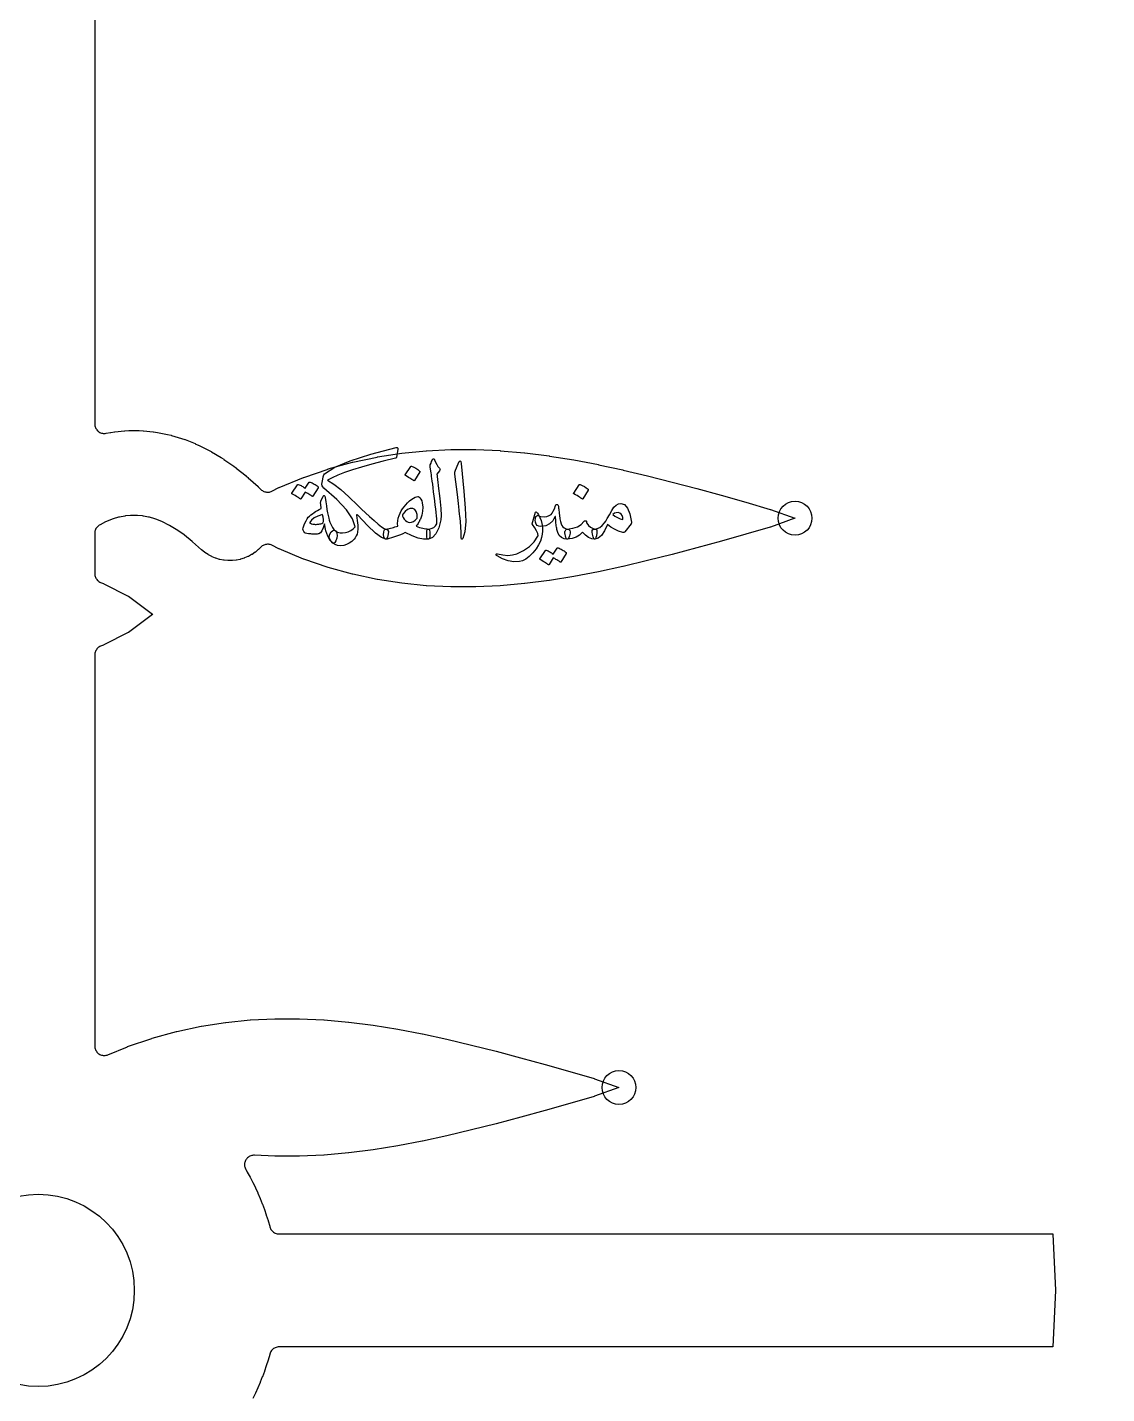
# Model space of a CAD drawing. Header units: millimetres. Extents: x -74 to 74, y -74 to 74.
# Drawn here: x -0.29 to 28.07, y -2.71 to 33.18 of the extents above; entities that cross this region are included whole.
import ezdxf

# ---------------------------------------------------------------- set-up
doc = ezdxf.new("R2010")
doc.units = ezdxf.units.MM
for name, color, linetype in [('CUT_INNER', 6, 'Continuous'), ('ENGRAVE', 7, 'Continuous'), ('TEXT', 5, 'Continuous')]:
    doc.layers.add(name, color=color, linetype=linetype)

msp = doc.modelspace()

# ---------------------------------------------------------------- linework, layer by layer
at = {"layer": 'CUT_INNER'}
msp.add_lwpolyline([(1.485, 35.1107), (1.485, 22.7638), (1.4862, 22.7392), (1.4898, 22.715), (1.4958, 22.6912), (1.504, 22.6681), (1.5145, 22.6459), (1.5272, 22.6248), (1.5418, 22.6051), (1.5583, 22.5869), (1.5765, 22.5705), (1.5962, 22.5558), (1.6172, 22.5432), (1.6394, 22.5327), (1.6625, 22.5245), (1.6863, 22.5185), (1.7106, 22.5149), (1.7351, 22.5138), (1.7596, 22.515), (1.7839, 22.5186), (1.899, 22.5415), (1.905, 22.5426), (2.0063, 22.5577), (2.0124, 22.5585), (2.2712, 22.5843), (2.2774, 22.5848), (2.3818, 22.59), (2.388, 22.5901), (2.6468, 22.5901), (2.653, 22.59), (2.7574, 22.5848), (2.7636, 22.5843), (3.0224, 22.5585), (3.0285, 22.5577), (3.1298, 22.5426), (3.1358, 22.5415), (3.395, 22.4898), (3.4007, 22.4886), (3.4964, 22.4647), (3.5021, 22.4632), (3.7616, 22.3855), (3.7669, 22.3838), (3.8551, 22.3531), (3.8603, 22.3511), (4.1203, 22.2473), (4.1251, 22.2453), (4.2047, 22.2096), (4.2094, 22.2074), (4.4699, 22.0775), (4.4742, 22.0752), (4.5448, 22.0365), (4.549, 22.0341), (4.81, 21.8779), (4.8138, 21.8755), (4.8757, 21.8354), (4.8794, 21.833), (5.1409, 21.6503), (5.1442, 21.648), (5.198, 21.6077), (5.2012, 21.6053), (5.4632, 21.3961), (5.466, 21.3938), (5.5126, 21.3544), (5.5153, 21.352), (5.7767, 21.1173), (5.7811, 21.1131), (5.8515, 21.0434), (5.8694, 21.0273), (5.8887, 21.013), (5.9093, 21.0006), (5.931, 20.9903), (5.9536, 20.9821), (5.9769, 20.9761), (6.0007, 20.9724), (6.0247, 20.971), (6.0487, 20.9719), (6.0725, 20.9751), (6.0959, 20.9805), (6.1187, 20.9882), (6.1406, 20.998), (6.3218, 21.09), (6.3306, 21.094), (6.9681, 21.3578), (6.9756, 21.3606), (7.6139, 21.5779), (7.621, 21.5801), (8.2596, 21.7557), (8.2666, 21.7574), (8.9053, 21.8942), (8.9122, 21.8955), (9.551, 21.9952), (9.5578, 21.9961), (10.1968, 22.0607), (10.2033, 22.0611), (10.8426, 22.0922), (10.8488, 22.0924), (11.4885, 22.0919), (11.4942, 22.0917), (12.1344, 22.0618), (12.1396, 22.0614), (12.7803, 22.0042), (12.785, 22.0037), (13.4262, 21.9219), (13.4304, 21.9213), (14.0722, 21.8175), (14.0757, 21.8169), (14.7181, 21.694), (14.7211, 21.6934), (15.3641, 21.5542), (15.3664, 21.5537), (16.01, 21.4012), (16.0118, 21.4008), (16.6559, 21.2378), (16.6572, 21.2374), (17.3012, 21.0667), (17.947, 20.8898), (18.5929, 20.708), (18.5942, 20.7076), (19.2356, 20.5197), (19.2427, 20.5173), (19.8788, 20.2887), (19.884, 20.2866), (19.8788, 20.2844), (19.2427, 20.0558), (19.2356, 20.0535), (18.5942, 19.8656), (18.5929, 19.8652), (17.9487, 19.6839), (17.3032, 19.507), (16.6572, 19.3357), (16.6559, 19.3354), (16.0118, 19.1724), (16.01, 19.172), (15.3664, 19.0195), (15.3641, 19.019), (14.7211, 18.8798), (14.7181, 18.8792), (14.0757, 18.7563), (14.0722, 18.7556), (13.4304, 18.6518), (13.4262, 18.6512), (12.785, 18.5694), (12.7803, 18.5689), (12.1396, 18.5118), (12.1344, 18.5114), (11.4942, 18.4814), (11.4885, 18.4813), (10.8488, 18.4808), (10.8426, 18.4809), (10.2033, 18.512), (10.1968, 18.5125), (9.5578, 18.5771), (9.551, 18.5779), (8.9122, 18.6777), (8.9053, 18.679), (8.2666, 18.8157), (8.2596, 18.8174), (7.621, 18.9931), (7.6139, 18.9953), (6.9756, 19.2125), (6.9681, 19.2154), (6.3306, 19.4791), (6.3218, 19.4832), (6.1403, 19.5753), (6.1182, 19.5852), (6.0952, 19.5929), (6.0716, 19.5984), (6.0476, 19.6015), (6.0234, 19.6024), (5.9992, 19.6008), (5.9753, 19.597), (5.9519, 19.5908), (5.9292, 19.5824), (5.9074, 19.5719), (5.8867, 19.5593), (5.8674, 19.5447), (5.8495, 19.5283), (5.7909, 19.4692), (5.7818, 19.4609), (5.7071, 19.399), (5.6973, 19.3916), (5.6169, 19.3374), (5.6064, 19.331), (5.521, 19.2849), (5.51, 19.2796), (5.4205, 19.2421), (5.409, 19.2379), (5.3163, 19.2093), (5.3044, 19.2062), (5.2093, 19.1869), (5.1972, 19.185), (5.1007, 19.1751), (5.0885, 19.1744), (4.9914, 19.174), (4.9792, 19.1745), (4.8826, 19.1836), (4.8705, 19.1853), (4.7752, 19.2038), (4.7633, 19.2067), (4.6703, 19.2345), (4.6588, 19.2385), (4.569, 19.2753), (4.5579, 19.2804), (4.4721, 19.3258), (4.4615, 19.332), (4.3806, 19.3856), (4.3707, 19.3928), (4.2931, 19.456), (4.2884, 19.46), (4.0552, 19.6694), (4.0441, 19.6788), (3.8441, 19.8384), (3.8313, 19.848), (3.6414, 19.9806), (3.6267, 19.9901), (3.4477, 20.0973), (3.4309, 20.1065), (3.2634, 20.1901), (3.2444, 20.1986), (3.0884, 20.2608), (3.0674, 20.2681), (2.9219, 20.3117), (2.8991, 20.3174), (2.7622, 20.3447), (2.7381, 20.3483), (2.6069, 20.3614), (2.582, 20.3626), (2.4528, 20.3626), (2.428, 20.3614), (2.2967, 20.3483), (2.2726, 20.3447), (2.1357, 20.3174), (2.1129, 20.3117), (1.9674, 20.2681), (1.9464, 20.2608), (1.7904, 20.1986), (1.7715, 20.1901), (1.6234, 20.1162), (1.6015, 20.1039), (1.5809, 20.0894), (1.5619, 20.0729), (1.5446, 20.0545), (1.5293, 20.0346), (1.516, 20.0132), (1.505, 19.9905), (1.4963, 19.9669), (1.4901, 19.9425), (1.4863, 19.9176), (1.485, 19.8925), (1.485, 18.8317), (1.4862, 18.8072), (1.4898, 18.7829), (1.4958, 18.7591), (1.504, 18.736), (1.5145, 18.7138), (1.5272, 18.6928), (1.5418, 18.6731), (1.5583, 18.6549), (1.5765, 18.6384), (1.5962, 18.6238), (1.6172, 18.6112), (1.6394, 18.6007), (1.7136, 18.57), (1.7224, 18.566), (2.3591, 18.2428), (2.3636, 18.2402), (2.368, 18.2373), (3.0045, 17.7662), (3.0089, 17.7625), (3.0045, 17.7589), (2.368, 17.2878), (2.3636, 17.2848), (2.3591, 17.2823), (1.7224, 16.9591), (1.7136, 16.9551), (1.6394, 16.9244), (1.6172, 16.9139), (1.5962, 16.9013), (1.5765, 16.8867), (1.5583, 16.8702), (1.5418, 16.852), (1.5272, 16.8323), (1.5145, 16.8113), (1.504, 16.7891), (1.4958, 16.766), (1.4898, 16.7422), (1.4862, 16.7179), (1.485, 16.6934), (1.485, 6.421), (1.4862, 6.3965), (1.4898, 6.3722), (1.4958, 6.3484), (1.504, 6.3253), (1.5145, 6.3031), (1.5271, 6.2821), (1.5417, 6.2624), (1.5582, 6.2442), (1.5764, 6.2277), (1.5961, 6.2131), (1.6171, 6.2005), (1.6393, 6.19), (1.6624, 6.1817), (1.6862, 6.1758), (1.7104, 6.1722), (1.7349, 6.171), (1.7594, 6.1722), (1.7837, 6.1758), (1.8075, 6.1817), (1.8306, 6.19), (2.3419, 6.4015), (2.3495, 6.4044), (2.9878, 6.6216), (2.9949, 6.6238), (3.6335, 6.7995), (3.6405, 6.8012), (4.2792, 6.9379), (4.2861, 6.9392), (4.9249, 7.039), (4.9316, 7.0398), (5.5707, 7.1044), (5.5772, 7.1049), (6.2165, 7.1359), (6.2226, 7.1361), (6.8623, 7.1356), (6.8681, 7.1355), (7.5082, 7.1055), (7.5135, 7.1051), (8.1542, 7.048), (8.1589, 7.0475), (8.8001, 6.9656), (8.8042, 6.9651), (9.446, 6.8613), (9.4496, 6.8606), (10.092, 6.7377), (10.0949, 6.7371), (10.7379, 6.5979), (10.7403, 6.5974), (11.3839, 6.4449), (11.3857, 6.4445), (12.0297, 6.2815), (12.0311, 6.2812), (12.6751, 6.1104), (13.3209, 5.9335), (13.9668, 5.7517), (13.968, 5.7513), (14.6094, 5.5634), (14.6166, 5.5611), (15.2527, 5.3325), (15.2578, 5.3303), (15.2527, 5.3282), (14.6166, 5.0996), (14.6094, 5.0972), (13.968, 4.9093), (13.9667, 4.9089), (13.3226, 4.7276), (12.6771, 4.5507), (12.0311, 4.3795), (12.0297, 4.3791), (11.3857, 4.2161), (11.3839, 4.2157), (10.7403, 4.0632), (10.7379, 4.0627), (10.0949, 3.9235), (10.092, 3.9229), (9.4496, 3.8), (9.446, 3.7994), (8.8042, 3.6956), (8.8001, 3.695), (8.1589, 3.6132), (8.1542, 3.6126), (7.5135, 3.5555), (7.5082, 3.5551), (6.8681, 3.5252), (6.8623, 3.525), (6.2226, 3.5245), (6.2165, 3.5247), (5.682, 3.5507), (5.6576, 3.5507), (5.6334, 3.5483), (5.6094, 3.5435), (5.5861, 3.5365), (5.5635, 3.5272), (5.542, 3.5158), (5.5217, 3.5023), (5.5028, 3.4869), (5.4854, 3.4697), (5.4699, 3.4509), (5.4562, 3.4307), (5.4446, 3.4093), (5.4351, 3.3868), (5.4278, 3.3635), (5.4229, 3.3397), (5.4203, 3.3154), (5.4201, 3.291), (5.4222, 3.2667), (5.4267, 3.2428), (5.4336, 3.2194), (5.4426, 3.1967), (5.4539, 3.1751), (5.4906, 3.1121), (5.4921, 3.1095), (5.5653, 2.9764), (5.5667, 2.9737), (5.6367, 2.839), (5.638, 2.8362), (5.7046, 2.6998), (5.7059, 2.697), (5.7692, 2.559), (5.7704, 2.5562), (5.8302, 2.4166), (5.8314, 2.4138), (5.8878, 2.2728), (5.8889, 2.2699), (5.9418, 2.1276), (5.9428, 2.1247), (5.9922, 1.9812), (5.9932, 1.9783), (6.039, 1.8335), (6.0399, 1.8306), (6.0822, 1.6848), (6.083, 1.6818), (6.0858, 1.6713), (6.0935, 1.6472), (6.1035, 1.6241), (6.1158, 1.602), (6.1303, 1.5814), (6.1468, 1.5623), (6.1651, 1.5449), (6.1851, 1.5295), (6.2066, 1.5162), (6.2293, 1.5051), (6.2529, 1.4964), (6.2774, 1.4901), (6.3023, 1.4863), (6.3275, 1.485), (26.6529, 1.485), (26.6586, 1.4847), (26.6591, 1.4791), (26.7315, 0.0061), (26.7315, -0.0061), (26.6591, -1.4791), (26.6586, -1.4847), (26.6529, -1.485), (6.3275, -1.485), (6.3023, -1.4863), (6.2774, -1.4901), (6.2529, -1.4964), (6.2293, -1.5051), (6.2066, -1.5162), (6.1851, -1.5295), (6.1651, -1.5449), (6.1468, -1.5623), (6.1303, -1.5814), (6.1158, -1.602), (6.1035, -1.6241), (6.0935, -1.6472), (6.0858, -1.6713), (6.083, -1.6818), (6.0822, -1.6848), (6.0399, -1.8306), (6.039, -1.8335), (5.9932, -1.9783), (5.9922, -1.9812), (5.9428, -2.1247), (5.9418, -2.1276), (5.8889, -2.2699), (5.8878, -2.2728), (5.8314, -2.4138), (5.8302, -2.4166), (5.7704, -2.5562), (5.7692, -2.559), (5.7059, -2.697), (5.7046, -2.6998), (5.638, -2.8362)], dxfattribs=at)
msp.add_circle((0, 0), 2.525, dxfattribs=at)
at = {"layer": 'ENGRAVE'}
for centre, radius in [((0, 21.2174), 48.9785), ((19.8848, 20.2866), 0.4455), ((15.2587, 5.3303), 0.4455)]:
    msp.add_circle(centre, radius, dxfattribs=at)
at = {"layer": 'TEXT'}
for points in [[(9.4127, 22.1472), (9.421, 22.1466), (9.4282, 22.145), (9.4343, 22.1422), (9.4393, 22.1383), (9.4454, 22.1311), (9.4489, 22.1213), (9.4499, 22.1089), (9.4482, 22.0939), (9.4157, 21.8898), (9.4129, 21.8804), (9.4075, 21.8728), (9.3996, 21.8671), (9.389, 21.8632), (9.0621, 21.7843), (8.7645, 21.7072), (8.4964, 21.6319), (8.2576, 21.5585), (8.0484, 21.487), (7.869, 21.4173), (7.7193, 21.3494), (7.5994, 21.2834), (7.7658, 21.1812), (7.9544, 21.0372), (8.1652, 20.8514), (8.3981, 20.6238), (8.4946, 20.529), (8.5978, 20.4308), (8.7076, 20.3293), (8.8241, 20.2245), (8.9331, 20.1307), (9.0208, 20.0625), (9.087, 20.0198), (9.1317, 20.0026), (9.1775, 19.9826), (9.1997, 19.9405), (9.1982, 19.8762), (9.1731, 19.7896), (9.1628, 19.7663), (9.1524, 19.7497), (9.142, 19.7397), (9.1317, 19.7364), (9.0224, 19.776), (8.8633, 19.8946), (8.6542, 20.0925), (8.3951, 20.3694), (8.3798, 20.3781), (8.3693, 20.3805), (8.3635, 20.3766), (8.3626, 20.3665), (8.3822, 20.2278), (8.3937, 20.1076), (8.397, 20.0059), (8.3922, 19.9227), (8.3765, 19.8689), (8.3559, 19.82), (8.3306, 19.7758), (8.3005, 19.7364), (8.2389, 19.6752), (8.1726, 19.6277), (8.1014, 19.5939), (8.0254, 19.5737), (7.9402, 19.5652), (7.8649, 19.5722), (7.7997, 19.5948), (7.7444, 19.6329), (7.6869, 19.6941), (7.6534, 19.7534), (7.644, 19.8109), (7.6586, 19.8665), (7.6934, 19.9253), (7.7296, 19.9597), (7.7673, 19.9697), (7.8065, 19.9553), (7.8653, 19.9248), (7.9293, 19.9072), (7.9984, 19.9026), (8.0727, 19.9109), (8.1461, 19.9316), (8.2125, 19.9642), (8.2718, 20.0085), (8.3242, 20.0647), (8.2594, 20.269), (8.1008, 20.5062), (7.8483, 20.7763), (7.5018, 21.0793), (7.4758, 21.1073), (7.4597, 21.1407), (7.4536, 21.1797), (7.4574, 21.2243), (7.4737, 21.3115), (7.49, 21.3781), (7.5063, 21.4239), (7.5225, 21.4491), (7.7943, 21.6245), (8.1984, 21.7989), (8.7349, 21.9721), (9.4038, 22.1442), (9.4052, 22.1443), (9.4064, 22.1446), (9.4074, 22.1451), (9.4083, 22.1457), (9.4091, 22.1463), (9.4101, 22.1468), (9.4113, 22.1471), (9.4127, 22.1472)], [(9.7884, 21.6443), (9.7921, 21.648), (9.7972, 21.6502), (9.8039, 21.651), (9.812, 21.6502), (9.8695, 21.6269), (9.9237, 21.5985), (9.9745, 21.5648), (10.0221, 21.526), (10.0267, 21.5201), (10.0287, 21.5142), (10.0282, 21.5082), (10.025, 21.5023), (9.886, 21.2775), (9.8808, 21.2722), (9.8742, 21.2709), (9.866, 21.2736), (9.8564, 21.2805), (9.8481, 21.2864), (9.835, 21.2953), (9.817, 21.3071), (9.7943, 21.3219), (9.7664, 21.3396), (9.7329, 21.3603), (9.6939, 21.384), (9.6493, 21.4106), (9.6434, 21.4151), (9.6405, 21.4195), (9.6405, 21.4239), (9.6434, 21.4284)], [(10.3001, 21.6887), (10.3201, 21.7369), (10.3356, 21.7752), (10.3467, 21.8035), (10.3534, 21.8218), (10.3585, 21.8334), (10.3652, 21.8418), (10.3733, 21.8468), (10.3829, 21.8484), (10.3938, 21.8466), (10.4029, 21.841), (10.4101, 21.8318), (10.4155, 21.8188), (10.4401, 21.7554), (10.4695, 21.6983), (10.5037, 21.6475), (10.5427, 21.6029), (10.5536, 21.5887), (10.5567, 21.5726), (10.5521, 21.5547), (10.5397, 21.5349), (10.4746, 21.4432), (10.4791, 21.4021), (10.4835, 21.3618), (10.4879, 21.3223), (10.4924, 21.2834), (10.4968, 21.2454), (10.5013, 21.208), (10.5057, 21.1714), (10.5101, 21.1355), (10.551, 20.8035), (10.5759, 20.5439), (10.585, 20.3568), (10.5782, 20.2422), (10.5223, 20.0342), (10.4495, 19.8806), (10.3596, 19.7813), (10.2528, 19.7364), (10.2498, 19.7364), (10.2469, 19.7364), (10.2439, 19.7364), (10.2409, 19.7364), (10.2234, 19.753), (10.2121, 19.7911), (10.2071, 19.8506), (10.2084, 19.9316), (10.2112, 19.9616), (10.2195, 19.9834), (10.2334, 19.9971), (10.2528, 20.0026), (10.3278, 20.0176), (10.3903, 20.0448), (10.4402, 20.0841), (10.4776, 20.1357), (10.4751, 20.1977), (10.4706, 20.2681), (10.464, 20.347), (10.4554, 20.4345), (10.445, 20.5301), (10.4329, 20.6334), (10.4191, 20.7445), (10.4036, 20.8634), (10.3894, 20.9802), (10.3763, 21.0853), (10.3643, 21.1784), (10.3534, 21.2598), (10.3439, 21.3293), (10.3363, 21.387), (10.3306, 21.4328), (10.3267, 21.4668), (10.2972, 21.6354), (10.2962, 21.6521), (10.2964, 21.6665), (10.2977, 21.6787), (10.3001, 21.6887)], [(11.0337, 21.7183), (11.062, 21.773), (11.0847, 21.7922), (11.1019, 21.7759), (11.1136, 21.7242), (11.1816, 20.9995), (11.2221, 20.5547), (11.2311, 20.1993), (11.2088, 19.9335), (11.155, 19.7571), (11.1452, 19.7427), (11.1365, 19.7349), (11.1289, 19.7338), (11.1224, 19.7394), (11.1173, 19.748), (11.1136, 19.7593), (11.1113, 19.7732), (11.1106, 19.7896), (11.1106, 19.9178), (11.1047, 20.0536), (11.0929, 20.1973), (11.0751, 20.3487), (11.0712, 20.3883), (11.0596, 20.4951), (11.0402, 20.6693), (11.013, 20.9107), (10.9479, 21.4461), (10.9464, 21.4746), (10.9479, 21.5009), (10.9524, 21.5249), (10.9597, 21.5467)], [(7.1173, 21.2302), (7.121, 21.2339), (7.1262, 21.2361), (7.1328, 21.2368), (7.1409, 21.2361), (7.1701, 21.2252), (7.1983, 21.2132), (7.2255, 21.2001), (7.2519, 21.1858), (7.2775, 21.1703), (7.3025, 21.1533), (7.327, 21.1348), (7.351, 21.1148), (7.3556, 21.1087), (7.3576, 21.1023), (7.3571, 21.0954), (7.3539, 21.0882), (7.2119, 20.8634), (7.2081, 20.8604), (7.2023, 20.8604), (7.1947, 20.8634), (7.1853, 20.8693), (7.1788, 20.8748), (7.1683, 20.8823), (7.1537, 20.8918), (7.135, 20.9033), (7.1121, 20.9171), (7.0847, 20.9333), (7.0529, 20.9519), (7.0167, 20.9728), (6.9043, 20.7983), (6.8991, 20.793), (6.8925, 20.7917), (6.8843, 20.7944), (6.8747, 20.8013), (6.8664, 20.8072), (6.8533, 20.8161), (6.8353, 20.8279), (6.8126, 20.8427), (6.7847, 20.8604), (6.7512, 20.8811), (6.7122, 20.9048), (6.6677, 20.9314), (6.663, 20.9359), (6.661, 20.9403), (6.6616, 20.9447), (6.6647, 20.9492), (6.8096, 21.1651), (6.8133, 21.1688), (6.8185, 21.171), (6.8252, 21.1718), (6.8333, 21.171), (6.8581, 21.163), (6.8821, 21.1537), (6.9054, 21.143), (6.928, 21.1311), (6.9498, 21.1181), (6.9709, 21.1041), (6.9912, 21.0892), (7.0108, 21.0734)], [(7.8095, 19.9523), (7.8359, 19.9229), (7.8501, 19.8821), (7.8522, 19.8298), (7.842, 19.766), (7.8205, 19.6944), (7.7976, 19.6484), (7.7732, 19.6279), (7.7473, 19.6329), (7.6743, 19.7033), (7.612, 19.8111), (7.5604, 19.9562), (7.5196, 20.1387), (7.4872, 20.0315), (7.4523, 19.9523), (7.4147, 19.9013), (7.3746, 19.8784), (7.3531, 19.8745), (7.3299, 19.8717), (7.305, 19.8701), (7.2785, 19.8695), (7.2505, 19.8697), (7.2212, 19.8702), (7.1906, 19.8712), (7.1587, 19.8725), (7.1025, 19.8778), (7.0581, 19.885), (7.0256, 19.8941), (7.0049, 19.905), (6.9764, 19.9374), (6.959, 19.9693), (6.9527, 20.001), (6.9575, 20.0322), (6.9993, 20.1361), (7.0359, 20.2171), (7.0674, 20.2751), (7.0936, 20.3102), (7.1286, 20.3435), (7.1657, 20.3753), (7.2048, 20.4056), (7.246, 20.4345), (7.2895, 20.462), (7.3358, 20.4885), (7.3849, 20.5138), (7.4367, 20.538), (7.422, 20.6534), (7.419, 20.6772), (7.419, 20.6985), (7.422, 20.7172), (7.4279, 20.7332), (7.49, 20.8664), (7.5029, 20.8828), (7.5151, 20.8819), (7.5266, 20.8636), (7.5373, 20.8279), (7.5547, 20.7143), (7.5713, 20.6101), (7.5872, 20.5154), (7.6024, 20.43), (7.6172, 20.3543), (7.632, 20.2884), (7.6468, 20.2323), (7.6616, 20.186), (7.693, 20.1093), (7.7281, 20.0448), (7.7669, 19.9924), (7.8095, 19.9523)], [(9.9718, 20.8575), (9.976, 20.8574), (9.9799, 20.8571), (9.9834, 20.8567), (9.9866, 20.856), (9.9895, 20.8552), (9.9925, 20.8542), (9.9954, 20.853), (9.9984, 20.8516), (10.0307, 20.8248), (10.0568, 20.7887), (10.0766, 20.7434), (10.0901, 20.6889), (10.1014, 20.5781), (10.0967, 20.4707), (10.0762, 20.3666), (10.0398, 20.2659), (10.0291, 20.2422), (10.0176, 20.2186), (10.0054, 20.1949), (9.9925, 20.1712), (9.9788, 20.1476), (9.9644, 20.1239), (9.9492, 20.1002), (9.9333, 20.0766), (9.9784, 20.0611), (10.0221, 20.0474), (10.0642, 20.0352), (10.1049, 20.0248), (10.1441, 20.0162), (10.1818, 20.0096), (10.218, 20.0051), (10.2528, 20.0026), (10.2661, 19.998), (10.2764, 19.9841), (10.2838, 19.961), (10.2883, 19.9287), (10.2927, 19.8468), (10.2883, 19.7874), (10.275, 19.7506), (10.2528, 19.7364), (10.126, 19.7371), (9.9821, 19.766), (9.8213, 19.8229), (9.6434, 19.908), (9.5837, 19.8799), (9.517, 19.8518), (9.4432, 19.8237), (9.3624, 19.7956), (9.2816, 19.7697), (9.2167, 19.7512), (9.1677, 19.7401), (9.1346, 19.7364), (9.118, 19.7405), (9.1036, 19.7527), (9.0914, 19.773), (9.0814, 19.8015), (9.0776, 19.8177), (9.0751, 19.834), (9.0739, 19.8503), (9.074, 19.8665), (9.075, 19.8828), (9.0766, 19.8991), (9.0787, 19.9154), (9.0814, 19.9316), (9.0903, 19.9616), (9.1021, 19.9834), (9.1169, 19.9971), (9.1346, 20.0026), (9.177, 20.0103), (9.2182, 20.0185), (9.2583, 20.0273), (9.2973, 20.0366), (9.3356, 20.0465), (9.3735, 20.057), (9.411, 20.068), (9.4482, 20.0795), (9.4427, 20.1459), (9.4467, 20.2149), (9.4604, 20.2864), (9.4837, 20.3605), (9.5095, 20.4203), (9.5395, 20.4781), (9.5738, 20.5341), (9.6124, 20.5883), (9.6555, 20.6406), (9.7037, 20.6911), (9.7569, 20.7397), (9.815, 20.7865), (9.8603, 20.8176), (9.9015, 20.8397), (9.9387, 20.853), (9.9718, 20.8575)], [(14.2136, 21.1651), (14.2173, 21.1688), (14.2225, 21.171), (14.2291, 21.1718), (14.2372, 21.171), (14.2947, 21.1477), (14.3489, 21.1193), (14.3997, 21.0856), (14.4473, 21.0468), (14.4519, 21.0409), (14.4539, 21.035), (14.4534, 21.029), (14.4502, 21.0231), (14.3112, 20.7983), (14.306, 20.793), (14.2994, 20.7917), (14.2912, 20.7944), (14.2816, 20.8013), (14.2733, 20.8072), (14.2602, 20.8161), (14.2422, 20.8279), (14.2195, 20.8427), (14.1916, 20.8604), (14.1581, 20.8811), (14.1191, 20.9048), (14.0745, 20.9314), (14.0686, 20.9359), (14.0657, 20.9403), (14.0657, 20.9447), (14.0686, 20.9492)], [(9.8387, 20.5439), (9.7693, 20.5401), (9.7033, 20.5136), (9.6407, 20.4646), (9.5813, 20.3931), (9.5711, 20.3694), (9.5732, 20.3398), (9.5874, 20.3043), (9.6138, 20.2629), (9.6488, 20.2241), (9.6856, 20.1964), (9.7242, 20.1797), (9.7647, 20.1742), (9.8091, 20.1814), (9.8564, 20.203), (9.9067, 20.2391), (9.9599, 20.2895), (9.9557, 20.3886), (9.9341, 20.4641), (9.895, 20.5158), (9.8387, 20.5439)], [(13.6338, 20.6504), (13.6469, 20.6452), (13.6567, 20.6356), (13.6632, 20.6216), (13.6663, 20.6031), (13.6681, 20.5902), (13.6704, 20.5724), (13.6733, 20.5496), (13.6767, 20.5217), (13.6807, 20.4891), (13.6852, 20.4519), (13.6903, 20.41), (13.6959, 20.3635), (13.7078, 20.2748), (13.7225, 20.2008), (13.7403, 20.1416), (13.761, 20.0973), (13.7863, 20.0625), (13.8179, 20.0352), (13.8558, 20.0152), (13.9, 20.0026), (13.9413, 19.9889), (13.9673, 19.9656), (13.9782, 19.9327), (13.974, 19.8902), (13.9562, 19.8229), (13.9385, 19.7748), (13.9207, 19.746), (13.903, 19.7364), (13.8163, 19.7475), (13.7455, 19.7808), (13.6906, 19.8362), (13.6516, 19.9139), (13.6442, 19.9384), (13.6371, 19.9645), (13.6302, 19.9924), (13.6235, 20.0218), (13.6173, 20.0532), (13.612, 20.0865), (13.6076, 20.122), (13.6042, 20.1594), (13.6014, 20.1958), (13.5987, 20.2282), (13.5962, 20.2564), (13.5939, 20.2807), (13.5919, 20.3005), (13.5905, 20.3154), (13.5897, 20.3256), (13.5894, 20.331), (13.5892, 20.3335), (13.5887, 20.335), (13.5878, 20.3357), (13.5865, 20.3354), (13.5848, 20.334), (13.5828, 20.3313), (13.5804, 20.3273), (13.5776, 20.3221), (13.5179, 20.2154), (13.4364, 20.1379), (13.333, 20.0897), (13.2078, 20.0706), (13.1546, 20.0767), (13.1132, 20.098), (13.0836, 20.1344), (13.0659, 20.186), (13.0603, 20.2328), (13.0614, 20.2725), (13.0692, 20.3053), (13.0836, 20.331), (13.1014, 20.3489), (13.1191, 20.3583), (13.1369, 20.3592), (13.1546, 20.3517), (13.1699, 20.3413), (13.1834, 20.3339), (13.1951, 20.3295), (13.2049, 20.328), (13.2905, 20.325), (13.3639, 20.3339), (13.4251, 20.3546), (13.4741, 20.3872), (13.5027, 20.4186), (13.5325, 20.4685), (13.5634, 20.5369), (13.5953, 20.6238), (13.6011, 20.6377), (13.6094, 20.6467), (13.6203, 20.651), (13.6338, 20.6504)], [(15.311, 20.677), (15.4036, 20.6441), (15.4804, 20.5513), (15.5412, 20.3986), (15.5861, 20.186), (15.5878, 20.1707), (15.5868, 20.1572), (15.5833, 20.1455), (15.5772, 20.1357), (15.4145, 19.9316), (15.4033, 19.9192), (15.3901, 19.9117), (15.3752, 19.9089), (15.3583, 19.9109), (15.2478, 19.9486), (15.1439, 19.9967), (15.0466, 20.0551), (14.956, 20.1239), (14.883, 19.9544), (14.803, 19.8333), (14.7159, 19.7606), (14.6218, 19.7364), (14.6112, 19.7403), (14.6003, 19.7519), (14.5891, 19.7713), (14.5774, 19.7985), (14.5595, 19.8658), (14.553, 19.9198), (14.558, 19.9605), (14.5745, 19.9878), (14.5841, 19.9943), (14.5952, 19.9989), (14.6077, 20.0017), (14.6218, 20.0026), (14.6891, 20.0141), (14.7549, 20.0455), (14.8192, 20.0969), (14.8821, 20.1683), (14.9096, 20.2097), (14.9509, 20.2777), (15.0058, 20.3724), (15.0744, 20.4936), (15.128, 20.5739), (15.1853, 20.6312), (15.2463, 20.6656), (15.311, 20.677)], [(7.4693, 20.3872), (7.3493, 20.3446), (7.2526, 20.294), (7.1792, 20.2352), (7.1291, 20.1683), (7.1515, 20.1535), (7.1801, 20.1416), (7.2151, 20.1328), (7.2563, 20.1269), (7.2801, 20.1258), (7.304, 20.1257), (7.3281, 20.1266), (7.3524, 20.1283), (7.3769, 20.1314), (7.4016, 20.1361), (7.4265, 20.1425), (7.4515, 20.1505), (7.4804, 20.1694), (7.4959, 20.2023), (7.4981, 20.2492), (7.487, 20.3102), (7.4793, 20.3384), (7.4737, 20.3605), (7.4704, 20.3768), (7.4693, 20.3872)], [(12.0542, 19.2986), (12.045, 19.3047), (12.0379, 19.3112), (12.0331, 19.318), (12.0306, 19.3252), (12.03, 19.3311), (12.0313, 19.3371), (12.0344, 19.343), (12.0394, 19.3489), (12.0446, 19.3524), (12.0513, 19.3541), (12.0594, 19.3539), (12.069, 19.3518), (12.2071, 19.321), (12.3374, 19.3112), (12.46, 19.3225), (12.5748, 19.3548), (12.7525, 19.44), (12.9039, 19.5449), (13.0291, 19.6693), (13.128, 19.8133), (13.1294, 19.8161), (13.1306, 19.8185), (13.1316, 19.8205), (13.1324, 19.8222), (13.1331, 19.8237), (13.1335, 19.8251), (13.1338, 19.8266), (13.1339, 19.8281), (13.1245, 19.8876), (13.0962, 19.9568), (13.049, 20.0355), (12.983, 20.1239), (12.9806, 20.1294), (12.9793, 20.1342), (12.9792, 20.1383), (12.9801, 20.1416), (13.0659, 20.4434), (13.0753, 20.4546), (13.0917, 20.4471), (13.1152, 20.4206), (13.1457, 20.3753), (13.1833, 20.3067), (13.213, 20.2311), (13.235, 20.1485), (13.2493, 20.0588), (13.252, 20.0082), (13.2485, 19.9449), (13.2387, 19.8691), (13.2226, 19.7808), (13.194, 19.6857), (13.1465, 19.587), (13.0801, 19.4846), (12.9949, 19.3785), (12.903, 19.2842), (12.8137, 19.2143), (12.727, 19.1688), (12.6429, 19.1477), (12.494, 19.145), (12.3463, 19.1692), (12.1997, 19.2204), (12.0542, 19.2986)], [(14.6218, 20.0026), (14.6453, 19.995), (14.6625, 19.9871), (14.6734, 19.9788), (14.678, 19.9701), (14.6802, 19.9568), (14.6809, 19.9405), (14.6802, 19.9213), (14.678, 19.8991), (14.6667, 19.8279), (14.6536, 19.7771), (14.6386, 19.7466), (14.6218, 19.7364), (14.5419, 19.7477), (14.4621, 19.7815), (14.3822, 19.8379), (14.3023, 19.9168), (14.2261, 19.8445), (14.1337, 19.7904), (14.025, 19.7543), (13.9, 19.7364), (13.8865, 19.7392), (13.8756, 19.7475), (13.8673, 19.7614), (13.8616, 19.7808), (13.8379, 19.905), (13.8353, 19.9189), (13.8364, 19.9338), (13.8412, 19.9499), (13.8497, 19.9671), (13.8595, 19.9804), (13.8712, 19.9908), (13.8847, 19.9982), (13.9, 20.0026), (14.0494, 20.0248), (14.1722, 20.0647), (14.2683, 20.1224), (14.3378, 20.1978), (14.3459, 20.2082), (14.3556, 20.2156), (14.3667, 20.22), (14.3792, 20.2215), (14.3909, 20.2198), (14.3992, 20.2149), (14.4042, 20.2065), (14.4058, 20.1949), (14.4062, 20.1838), (14.4073, 20.1742), (14.4092, 20.166), (14.4118, 20.1594), (14.4615, 20.0997), (14.5131, 20.0536), (14.5665, 20.0213), (14.6218, 20.0026)], [(15.098, 20.3872), (15.1535, 20.3409), (15.2163, 20.3029), (15.2866, 20.2729), (15.3642, 20.2511), (15.36, 20.3093), (15.3443, 20.3568), (15.3171, 20.3936), (15.2785, 20.4197), (15.2339, 20.4332), (15.189, 20.4323), (15.1437, 20.4169), (15.098, 20.3872)], [(13.6338, 19.5027), (13.6375, 19.5064), (13.6427, 19.5086), (13.6493, 19.5094), (13.6575, 19.5086), (13.6866, 19.4977), (13.7148, 19.4857), (13.742, 19.4726), (13.7684, 19.4583), (13.794, 19.4428), (13.819, 19.4258), (13.8435, 19.4073), (13.8675, 19.3873), (13.8721, 19.3812), (13.8741, 19.3748), (13.8736, 19.3679), (13.8704, 19.3607), (13.7285, 19.1359), (13.7246, 19.133), (13.7188, 19.133), (13.7113, 19.1359), (13.7018, 19.1418), (13.6954, 19.1473), (13.6848, 19.1548), (13.6702, 19.1643), (13.6516, 19.1758), (13.6286, 19.1896), (13.6013, 19.2058), (13.5695, 19.2244), (13.5332, 19.2454), (13.4208, 19.0708), (13.4156, 19.0655), (13.409, 19.0642), (13.4009, 19.067), (13.3912, 19.0738), (13.3829, 19.0797), (13.3698, 19.0886), (13.3519, 19.1004), (13.3291, 19.1152), (13.3012, 19.133), (13.2677, 19.1537), (13.2287, 19.1773), (13.1842, 19.2039), (13.1796, 19.2084), (13.1775, 19.2128), (13.1781, 19.2173), (13.1812, 19.2217), (13.3262, 19.4376), (13.3299, 19.4413), (13.335, 19.4435), (13.3417, 19.4443), (13.3498, 19.4435), (13.3746, 19.4355), (13.3986, 19.4262), (13.4219, 19.4155), (13.4445, 19.4036), (13.4663, 19.3906), (13.4874, 19.3766), (13.5077, 19.3617), (13.5273, 19.3459)]]:
    msp.add_lwpolyline(points, close=True, dxfattribs=at)

doc.saveas('drawing.dxf')
